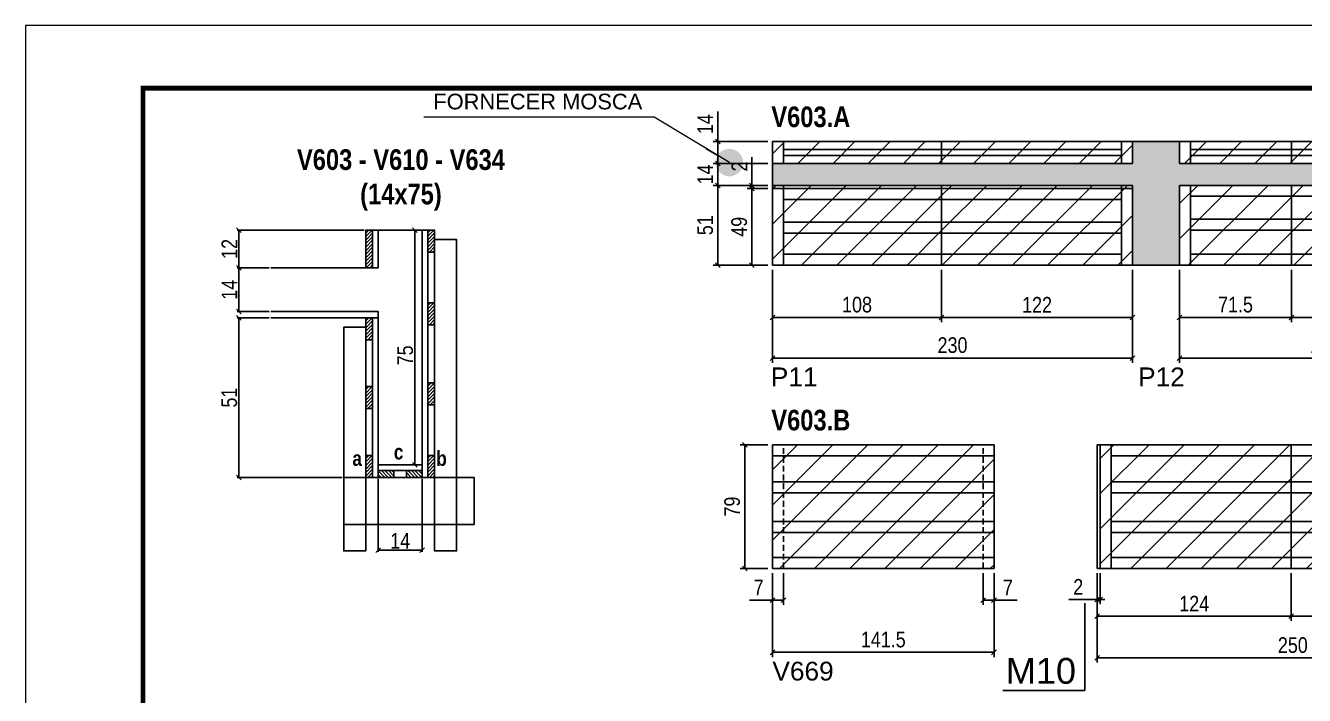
# Model space of a CAD drawing. Extents: x 3309 to 9563, y -2522 to 14608.
# Drawn here: x 4908 to 5725, y 13031 to 13459 of the extents above; entities that cross this region are included whole.
import ezdxf

# ---------------------------------------------------------------- set-up
doc = ezdxf.new("R2010")
doc.units = 0
doc.linetypes.add('DASHED', pattern=[0.75, 0.5, -0.25])
doc.linetypes.add('HIDDEN', pattern=[0.375, 0.25, -0.125])
for name, color, linetype in [('5', 5, 'Continuous'), ('COTA', 241, 'Continuous'), ('detalhes', 4, 'Continuous'), ('NOMENCLATURA', 7, 'Continuous'), ('Painéis', 200, 'Continuous'), ('SARR_2.2x7', 40, 'Continuous'), ('SARR_3.5x7', 81, 'Continuous'), ('SARR_EDITAR', 141, 'Continuous')]:
    doc.layers.add(name, color=color, linetype=linetype)
for name, color, linetype, lineweight in [('CARIMBO', 255, 'Continuous', 9), ('CONCRETO', 251, 'Continuous', 25), ('Folhas', 255, 'Continuous', 9), ('Hachura', 251, 'Continuous', 9), ('SARRAFO DE PRESSAO', 251, 'DASHED', 9)]:
    doc.layers.add(name, color=color, linetype=linetype, lineweight=lineweight)
doc.styles.add('ARIAL', font='arial.ttf')
doc.styles.add('COTA TECNICA', font='techl___.ttf', dxfattribs={"height": 10})
doc.styles.add('COTA TECNICA 2X', font='techl___.ttf', dxfattribs={"height": 10})
doc.styles.get("Standard").update_dxf_attribs({"font": 'arial.ttf'})
doc.styles.add('TECNICA', font='techb___.ttf', dxfattribs={"height": 10})
doc.dimstyles.new('3x', dxfattribs={"dimtxt": 10, "dimasz": 5, "dimexe": 7, "dimexo": 5, "dimgap": 4, "dimtad": 1, "dimdec": 4, "dimlfac": 0.333333, "dimdsep": 46, "dimtxsty": 'Standard', "dimblk": 'DOT', "dimcen": 0.09, "dimclrd": 1, "dimclre": 1, "dimclrt": 2, "dimadec": 0, "dimazin": 2, "dimtfac": 1, "dimtdec": 4, "dimtmove": 0, "dimatfit": 3, "dimldrblk": 'DOT', "dimfxl": 1, "dimtolj": 1, "dimtzin": 0, "dimlwd": 9, "dimlwe": 9, "dimarcsym": 0})
doc.dimstyles.new('PAINEL', dxfattribs={"dimtxt": 10, "dimasz": 3, "dimexe": 3, "dimexo": 3, "dimgap": 3, "dimtad": 1, "dimdec": 1, "dimzin": 12, "dimdsep": 46, "dimtxsty": 'COTA TECNICA', "dimblk1": 'OBLIQUE', "dimblk2": 'OBLIQUE', "dimsah": 1, "dimcen": 0.9, "dimclrd": 4, "dimclre": 4, "dimclrt": 240, "dimadec": 1, "dimazin": 3, "dimtfac": 1, "dimtdec": 1, "dimtmove": 0, "dimatfit": 3, "dimfxl": 1, "dimtolj": 1, "dimtzin": 12, "dimarcsym": 0})
doc.dimstyles.new('SECAO', dxfattribs={"dimscale": 0.333333, "dimtxt": 5, "dimasz": 9, "dimexe": 3, "dimexo": 3, "dimgap": 3, "dimtad": 1, "dimdec": 1, "dimlfac": 0.5, "dimzin": 12, "dimdsep": 46, "dimtxsty": 'COTA TECNICA 2X', "dimblk1": 'OBLIQUE', "dimblk2": 'OBLIQUE', "dimsah": 1, "dimcen": 0.9, "dimclrd": 4, "dimclre": 4, "dimclrt": 240, "dimadec": 1, "dimazin": 3, "dimtfac": 1, "dimtdec": 1, "dimtmove": 0, "dimatfit": 3, "dimfxl": 1, "dimtolj": 1, "dimtzin": 12, "dimarcsym": 0})
pattern_1 = [(45, (-118397.018, -19953.4105), (-1.122532015, 1.122532015), [])]

# ---------------------------------------------------------------- blocks, each defined once
blk = doc.blocks.new('9999999999')
at = {"layer": 'Folhas'}
blk.add_lwpolyline([(98138.98, 34190.21), (99623.98, 34190.21), (99623.98, 35240.21), (98138.98, 35240.21)], close=True, dxfattribs=at)
at = {"layer": 'Folhas', "color": 30, "const_width": 3}
blk.add_lwpolyline([(98213.98, 34230.21), (99583.98, 34230.21), (99583.98, 35200.21), (98213.98, 35200.21)], close=True, dxfattribs=at)
blk = doc.blocks.new('_Oblique')
at = {"color": 0, "linetype": 'ByBlock', "lineweight": -2}
blk.add_line((-0.5, -0.5), (0.5, 0.5), dxfattribs=at)
blk = doc.blocks.new('*D40')
at = {"layer": 'COTA', "color": 4, "lineweight": -2, "transparency": 16777216}
for p, q in [((5644.95, 13303.18), (5644.95, 13243.8)), ((5840.45, 13303.18), (5840.45, 13243.8)), ((5840.45, 13246.8), (5644.95, 13246.8))]:
    blk.add_line(p, q, dxfattribs=at)
at = {"layer": 'Defpoints', "color": 0, "transparency": 16777216}
for p in [(5644.95, 13306.18), (5840.45, 13306.18), (5644.95, 13246.8)]:
    blk.add_point(p, dxfattribs=at)
at = {"layer": 'COTA', "color": 4, "lineweight": -2, "transparency": 16777216, "xscale": 3, "yscale": 3, "zscale": 3, "rotation": 180}
blk.add_blockref('_Oblique', (5644.95, 13246.8), dxfattribs=at)
at = {"layer": 'COTA', "color": 4, "lineweight": -2, "transparency": 16777216, "xscale": 3, "yscale": 3, "zscale": 3}
blk.add_blockref('_Oblique', (5840.45, 13246.8), dxfattribs=at)
at = {"layer": 'COTA', "color": 240, "transparency": 16777216, "insert": (5742.7, 13254.94), "char_height": 10, "attachment_point": 5, "style": 'COTA TECNICA'}
blk.add_mtext('\\A1;195.5', dxfattribs=at)
blk = doc.blocks.new('*D45')
at = {"layer": 'COTA', "color": 4, "lineweight": -2, "transparency": 16777216}
for p, q in [((5716.45, 13303.18), (5716.45, 13269.79)), ((5840.45, 13303.18), (5840.45, 13269.79)), ((5840.45, 13272.79), (5716.45, 13272.79))]:
    blk.add_line(p, q, dxfattribs=at)
at = {"layer": 'Defpoints', "color": 0, "transparency": 16777216}
for p in [(5716.45, 13306.18), (5840.45, 13306.18), (5716.45, 13272.79)]:
    blk.add_point(p, dxfattribs=at)
at = {"layer": 'COTA', "color": 4, "lineweight": -2, "transparency": 16777216, "xscale": 3, "yscale": 3, "zscale": 3, "rotation": 180}
blk.add_blockref('_Oblique', (5716.45, 13272.79), dxfattribs=at)
at = {"layer": 'COTA', "color": 4, "lineweight": -2, "transparency": 16777216, "xscale": 3, "yscale": 3, "zscale": 3}
blk.add_blockref('_Oblique', (5840.45, 13272.79), dxfattribs=at)
at = {"layer": 'COTA', "color": 240, "transparency": 16777216, "insert": (5778.45, 13280.86), "char_height": 10, "attachment_point": 5, "style": 'COTA TECNICA'}
blk.add_mtext('\\A1;124', dxfattribs=at)
blk = doc.blocks.new('*D46')
at = {"layer": 'COTA', "color": 4, "lineweight": -2, "transparency": 16777216}
for p, q in [((5644.95, 13303.18), (5644.95, 13269.79)), ((5716.45, 13303.18), (5716.45, 13269.79)), ((5716.45, 13272.79), (5644.95, 13272.79))]:
    blk.add_line(p, q, dxfattribs=at)
at = {"layer": 'Defpoints', "color": 0, "transparency": 16777216}
for p in [(5644.95, 13306.18), (5716.45, 13306.18), (5644.95, 13272.79)]:
    blk.add_point(p, dxfattribs=at)
at = {"layer": 'COTA', "color": 4, "lineweight": -2, "transparency": 16777216, "xscale": 3, "yscale": 3, "zscale": 3, "rotation": 180}
blk.add_blockref('_Oblique', (5644.95, 13272.79), dxfattribs=at)
at = {"layer": 'COTA', "color": 4, "lineweight": -2, "transparency": 16777216, "xscale": 3, "yscale": 3, "zscale": 3}
blk.add_blockref('_Oblique', (5716.45, 13272.79), dxfattribs=at)
at = {"layer": 'COTA', "color": 240, "transparency": 16777216, "insert": (5680.7, 13280.9), "char_height": 10, "attachment_point": 5, "style": 'COTA TECNICA'}
blk.add_mtext('\\A1;71.5', dxfattribs=at)
blk = doc.blocks.new('*D48')
at = {"layer": 'COTA', "color": 4, "lineweight": -2, "transparency": 16777216}
for p, q in [((5384.95, 13303.18), (5384.95, 13243.8)), ((5614.95, 13303.18), (5614.95, 13243.8)), ((5614.95, 13246.8), (5384.95, 13246.8))]:
    blk.add_line(p, q, dxfattribs=at)
at = {"layer": 'Defpoints', "color": 0, "transparency": 16777216}
for p in [(5384.95, 13306.18), (5614.95, 13306.18), (5384.95, 13246.8)]:
    blk.add_point(p, dxfattribs=at)
at = {"layer": 'COTA', "color": 4, "lineweight": -2, "transparency": 16777216, "xscale": 3, "yscale": 3, "zscale": 3, "rotation": 180}
blk.add_blockref('_Oblique', (5384.95, 13246.8), dxfattribs=at)
at = {"layer": 'COTA', "color": 4, "lineweight": -2, "transparency": 16777216, "xscale": 3, "yscale": 3, "zscale": 3}
blk.add_blockref('_Oblique', (5614.95, 13246.8), dxfattribs=at)
at = {"layer": 'COTA', "color": 240, "transparency": 16777216, "insert": (5499.95, 13255.02), "char_height": 10, "attachment_point": 5, "style": 'COTA TECNICA'}
blk.add_mtext('\\A1;230', dxfattribs=at)
blk = doc.blocks.new('*D49')
at = {"layer": 'COTA', "color": 4, "lineweight": -2, "transparency": 16777216}
for p, q in [((5492.95, 13303.18), (5492.95, 13269.79)), ((5614.95, 13303.18), (5614.95, 13269.79)), ((5614.95, 13272.79), (5492.95, 13272.79))]:
    blk.add_line(p, q, dxfattribs=at)
at = {"layer": 'Defpoints', "color": 0, "transparency": 16777216}
for p in [(5492.95, 13306.18), (5614.95, 13306.18), (5492.95, 13272.79)]:
    blk.add_point(p, dxfattribs=at)
at = {"layer": 'COTA', "color": 4, "lineweight": -2, "transparency": 16777216, "xscale": 3, "yscale": 3, "zscale": 3, "rotation": 180}
blk.add_blockref('_Oblique', (5492.95, 13272.79), dxfattribs=at)
at = {"layer": 'COTA', "color": 4, "lineweight": -2, "transparency": 16777216, "xscale": 3, "yscale": 3, "zscale": 3}
blk.add_blockref('_Oblique', (5614.95, 13272.79), dxfattribs=at)
at = {"layer": 'COTA', "color": 240, "transparency": 16777216, "insert": (5553.95, 13280.85), "char_height": 10, "attachment_point": 5, "style": 'COTA TECNICA'}
blk.add_mtext('\\A1;122', dxfattribs=at)
blk = doc.blocks.new('*D50')
at = {"layer": 'COTA', "color": 4, "lineweight": -2, "transparency": 16777216}
for p, q in [((5384.95, 13303.18), (5384.95, 13269.79)), ((5492.95, 13303.18), (5492.95, 13269.79)), ((5492.95, 13272.79), (5384.95, 13272.79))]:
    blk.add_line(p, q, dxfattribs=at)
at = {"layer": 'Defpoints', "color": 0, "transparency": 16777216}
for p in [(5384.95, 13306.18), (5492.95, 13306.18), (5384.95, 13272.79)]:
    blk.add_point(p, dxfattribs=at)
at = {"layer": 'COTA', "color": 4, "lineweight": -2, "transparency": 16777216, "xscale": 3, "yscale": 3, "zscale": 3, "rotation": 180}
blk.add_blockref('_Oblique', (5384.95, 13272.79), dxfattribs=at)
at = {"layer": 'COTA', "color": 4, "lineweight": -2, "transparency": 16777216, "xscale": 3, "yscale": 3, "zscale": 3}
blk.add_blockref('_Oblique', (5492.95, 13272.79), dxfattribs=at)
at = {"layer": 'COTA', "color": 240, "transparency": 16777216, "insert": (5438.95, 13280.91), "char_height": 10, "attachment_point": 5, "style": 'COTA TECNICA'}
blk.add_mtext('\\A1;108', dxfattribs=at)
blk = doc.blocks.new('*D51')
at = {"layer": 'COTA', "color": 4, "lineweight": -2, "transparency": 16777216}
for p, q in [((5381.95, 13357.18), (5347.08, 13357.18)), ((5350.08, 13306.18), (5350.08, 13357.18)), ((5381.95, 13306.18), (5347.08, 13306.18))]:
    blk.add_line(p, q, dxfattribs=at)
at = {"layer": 'Defpoints', "color": 0, "transparency": 16777216}
for p in [(5350.08, 13357.18), (5384.95, 13357.18), (5384.95, 13306.18)]:
    blk.add_point(p, dxfattribs=at)
at = {"layer": 'COTA', "color": 4, "lineweight": -2, "transparency": 16777216, "xscale": 3, "yscale": 3, "zscale": 3}
for p, rotation in [((5350.08, 13357.18), 90), ((5350.08, 13306.18), 270)]:
    blk.add_blockref('_Oblique', p, dxfattribs=dict(at, rotation=rotation))
at = {"layer": 'COTA', "color": 240, "transparency": 16777216, "insert": (5341.97, 13331.68), "char_height": 10, "attachment_point": 5, "rotation": 90, "style": 'COTA TECNICA'}
blk.add_mtext('\\A1;51', dxfattribs=at)
blk = doc.blocks.new('*D52')
at = {"layer": 'COTA', "color": 4, "lineweight": -2, "transparency": 16777216}
for p, q in [((5381.95, 13371.18), (5347.08, 13371.18)), ((5350.08, 13357.18), (5350.08, 13371.18)), ((5381.95, 13357.18), (5347.08, 13357.18))]:
    blk.add_line(p, q, dxfattribs=at)
at = {"layer": 'Defpoints', "color": 0, "transparency": 16777216}
for p in [(5350.08, 13371.18), (5384.95, 13371.18), (5384.95, 13357.18)]:
    blk.add_point(p, dxfattribs=at)
at = {"layer": 'COTA', "color": 4, "lineweight": -2, "transparency": 16777216, "xscale": 3, "yscale": 3, "zscale": 3}
for p, rotation in [((5350.08, 13371.18), 90), ((5350.08, 13357.18), 270)]:
    blk.add_blockref('_Oblique', p, dxfattribs=dict(at, rotation=rotation))
at = {"layer": 'COTA', "color": 240, "transparency": 16777216, "insert": (5342, 13364.18), "char_height": 10, "attachment_point": 5, "rotation": 90, "style": 'COTA TECNICA'}
blk.add_mtext('\\A1;14', dxfattribs=at)
blk = doc.blocks.new('*D53')
at = {"layer": 'COTA', "color": 4, "lineweight": -2, "transparency": 16777216}
for p, q in [((5350.08, 13385.18), (5350.08, 13404.3)), ((5381.95, 13385.18), (5347.08, 13385.18)), ((5350.08, 13371.18), (5350.08, 13385.18)), ((5381.95, 13371.18), (5347.08, 13371.18))]:
    blk.add_line(p, q, dxfattribs=at)
at = {"layer": 'Defpoints', "color": 0, "transparency": 16777216}
for p in [(5350.08, 13385.18), (5384.95, 13385.18), (5384.95, 13371.18)]:
    blk.add_point(p, dxfattribs=at)
at = {"layer": 'COTA', "color": 4, "lineweight": -2, "transparency": 16777216, "xscale": 3, "yscale": 3, "zscale": 3}
for p, rotation in [((5350.08, 13385.18), 90), ((5350.08, 13371.18), 270)]:
    blk.add_blockref('_Oblique', p, dxfattribs=dict(at, rotation=rotation))
at = {"layer": 'COTA', "color": 240, "transparency": 16777216, "insert": (5342, 13396.24), "char_height": 10, "attachment_point": 5, "rotation": 90, "style": 'COTA TECNICA'}
blk.add_mtext('\\A1;14', dxfattribs=at)
blk = doc.blocks.new('*D54')
at = {"layer": 'COTA', "color": 4, "lineweight": -2, "transparency": 16777216}
for p, q in [((5384.95, 13109.4), (5384.95, 13055.77)), ((5526.45, 13109.4), (5526.45, 13055.77)), ((5526.45, 13058.77), (5384.95, 13058.77))]:
    blk.add_line(p, q, dxfattribs=at)
at = {"layer": 'Defpoints', "color": 0, "transparency": 16777216}
for p in [(5384.95, 13112.4), (5526.45, 13112.4), (5384.95, 13058.77)]:
    blk.add_point(p, dxfattribs=at)
at = {"layer": 'COTA', "color": 4, "lineweight": -2, "transparency": 16777216, "xscale": 3, "yscale": 3, "zscale": 3, "rotation": 180}
blk.add_blockref('_Oblique', (5384.95, 13058.77), dxfattribs=at)
at = {"layer": 'COTA', "color": 4, "lineweight": -2, "transparency": 16777216, "xscale": 3, "yscale": 3, "zscale": 3}
blk.add_blockref('_Oblique', (5526.45, 13058.77), dxfattribs=at)
at = {"layer": 'COTA', "color": 240, "transparency": 16777216, "insert": (5455.7, 13066.88), "char_height": 10, "attachment_point": 5, "style": 'COTA TECNICA'}
blk.add_mtext('\\A1;141.5', dxfattribs=at)
blk = doc.blocks.new('*D55')
at = {"layer": 'COTA', "color": 4, "lineweight": -2, "transparency": 16777216}
for p, q in [((5381.95, 13191.4), (5364.31, 13191.4)), ((5367.31, 13191.4), (5367.31, 13112.4)), ((5381.95, 13112.4), (5364.31, 13112.4))]:
    blk.add_line(p, q, dxfattribs=at)
at = {"layer": 'Defpoints', "color": 0, "transparency": 16777216}
for p in [(5384.95, 13191.4), (5367.31, 13112.4), (5384.95, 13112.4)]:
    blk.add_point(p, dxfattribs=at)
at = {"layer": 'COTA', "color": 4, "lineweight": -2, "transparency": 16777216, "xscale": 3, "yscale": 3, "zscale": 3}
for p, rotation in [((5367.31, 13191.4), 90), ((5367.31, 13112.4), 270)]:
    blk.add_blockref('_Oblique', p, dxfattribs=dict(at, rotation=rotation))
at = {"layer": 'COTA', "color": 240, "transparency": 16777216, "insert": (5359.21, 13151.9), "char_height": 10, "attachment_point": 5, "rotation": 90, "style": 'COTA TECNICA'}
blk.add_mtext('\\A1;79', dxfattribs=at)
blk = doc.blocks.new('*D56')
at = {"layer": 'COTA', "color": 4, "lineweight": -2, "transparency": 16777216}
for p, q in [((5519.45, 13109.4), (5519.45, 13089.12)), ((5526.45, 13109.4), (5526.45, 13089.12)), ((5519.45, 13092.12), (5526.45, 13092.12)), ((5526.45, 13092.12), (5541.18, 13092.12))]:
    blk.add_line(p, q, dxfattribs=at)
at = {"layer": 'Defpoints', "color": 0, "transparency": 16777216}
for p in [(5519.45, 13112.4), (5526.45, 13112.4), (5526.45, 13092.12)]:
    blk.add_point(p, dxfattribs=at)
at = {"layer": 'COTA', "color": 4, "lineweight": -2, "transparency": 16777216, "xscale": 3, "yscale": 3, "zscale": 3, "rotation": 180}
blk.add_blockref('_Oblique', (5519.45, 13092.12), dxfattribs=at)
at = {"layer": 'COTA', "color": 4, "lineweight": -2, "transparency": 16777216, "xscale": 3, "yscale": 3, "zscale": 3}
blk.add_blockref('_Oblique', (5526.45, 13092.12), dxfattribs=at)
at = {"layer": 'COTA', "color": 240, "transparency": 16777216, "insert": (5535.32, 13100.19), "char_height": 10, "attachment_point": 5, "style": 'COTA TECNICA'}
blk.add_mtext('\\A1;7', dxfattribs=at)
blk = doc.blocks.new('*D57')
at = {"layer": 'COTA', "color": 4, "lineweight": -2, "transparency": 16777216}
for p, q in [((5592.31, 13109.4), (5592.31, 13052.23)), ((5842.31, 13109.4), (5842.31, 13052.23)), ((5842.31, 13055.23), (5592.31, 13055.23))]:
    blk.add_line(p, q, dxfattribs=at)
at = {"layer": 'Defpoints', "color": 0, "transparency": 16777216}
for p in [(5592.31, 13112.4), (5842.31, 13112.4), (5592.31, 13055.23)]:
    blk.add_point(p, dxfattribs=at)
at = {"layer": 'COTA', "color": 4, "lineweight": -2, "transparency": 16777216, "xscale": 3, "yscale": 3, "zscale": 3, "rotation": 180}
blk.add_blockref('_Oblique', (5592.31, 13055.23), dxfattribs=at)
at = {"layer": 'COTA', "color": 4, "lineweight": -2, "transparency": 16777216, "xscale": 3, "yscale": 3, "zscale": 3}
blk.add_blockref('_Oblique', (5842.31, 13055.23), dxfattribs=at)
at = {"layer": 'COTA', "color": 240, "transparency": 16777216, "insert": (5717.31, 13063.34), "char_height": 10, "attachment_point": 5, "style": 'COTA TECNICA'}
blk.add_mtext('\\A1;250', dxfattribs=at)
blk = doc.blocks.new('*D36')
at = {"layer": 'COTA', "color": 4, "lineweight": -2, "transparency": 16777216}
for p, q in [((5592.31, 13109.4), (5592.31, 13078.82)), ((5716.31, 13109.4), (5716.31, 13078.82)), ((5592.31, 13081.82), (5716.31, 13081.82))]:
    blk.add_line(p, q, dxfattribs=at)
at = {"layer": 'Defpoints', "color": 0, "transparency": 16777216}
for p in [(5592.31, 13112.4), (5716.31, 13112.4), (5716.31, 13081.82)]:
    blk.add_point(p, dxfattribs=at)
at = {"layer": 'COTA', "color": 4, "lineweight": -2, "transparency": 16777216, "xscale": 3, "yscale": 3, "zscale": 3, "rotation": 180}
blk.add_blockref('_Oblique', (5592.31, 13081.82), dxfattribs=at)
at = {"layer": 'COTA', "color": 4, "lineweight": -2, "transparency": 16777216, "xscale": 3, "yscale": 3, "zscale": 3}
blk.add_blockref('_Oblique', (5716.31, 13081.82), dxfattribs=at)
at = {"layer": 'COTA', "color": 240, "transparency": 16777216, "insert": (5654.31, 13089.89), "char_height": 10, "attachment_point": 5, "style": 'COTA TECNICA'}
blk.add_mtext('\\A1;124', dxfattribs=at)
blk = doc.blocks.new('*D37')
at = {"layer": 'COTA', "color": 4, "lineweight": -2, "transparency": 16777216}
for p, q in [((5592.31, 13109.4), (5592.31, 13089.61)), ((5594.31, 13109.4), (5594.31, 13089.61)), ((5592.31, 13092.61), (5574.2, 13092.61)), ((5594.31, 13092.61), (5592.31, 13092.61)), ((5594.31, 13092.61), (5597.31, 13092.61))]:
    blk.add_line(p, q, dxfattribs=at)
at = {"layer": 'Defpoints', "color": 0, "transparency": 16777216}
for p in [(5592.31, 13112.4), (5594.31, 13112.4), (5592.31, 13092.61)]:
    blk.add_point(p, dxfattribs=at)
at = {"layer": 'COTA', "color": 4, "lineweight": -2, "transparency": 16777216, "xscale": 3, "yscale": 3, "zscale": 3}
blk.add_blockref('_Oblique', (5592.31, 13092.61), dxfattribs=at)
at = {"layer": 'COTA', "color": 4, "lineweight": -2, "transparency": 16777216, "xscale": 3, "yscale": 3, "zscale": 3, "rotation": 180}
blk.add_blockref('_Oblique', (5594.31, 13092.61), dxfattribs=at)
at = {"layer": 'COTA', "color": 240, "transparency": 16777216, "insert": (5580.25, 13100.61), "char_height": 10, "attachment_point": 5, "style": 'COTA TECNICA'}
blk.add_mtext('\\A1;2', dxfattribs=at)
blk = doc.blocks.new('*D58')
at = {"layer": 'COTA', "color": 4, "lineweight": -2, "transparency": 16777216}
for p, q in [((5716.31, 13109.4), (5716.31, 13078.82)), ((5842.31, 13109.4), (5842.31, 13078.82)), ((5716.31, 13081.82), (5842.31, 13081.82))]:
    blk.add_line(p, q, dxfattribs=at)
at = {"layer": 'Defpoints', "color": 0, "transparency": 16777216}
for p in [(5716.31, 13112.4), (5842.31, 13112.4), (5842.31, 13081.82)]:
    blk.add_point(p, dxfattribs=at)
at = {"layer": 'COTA', "color": 4, "lineweight": -2, "transparency": 16777216, "xscale": 3, "yscale": 3, "zscale": 3, "rotation": 180}
blk.add_blockref('_Oblique', (5716.31, 13081.82), dxfattribs=at)
at = {"layer": 'COTA', "color": 4, "lineweight": -2, "transparency": 16777216, "xscale": 3, "yscale": 3, "zscale": 3}
blk.add_blockref('_Oblique', (5842.31, 13081.82), dxfattribs=at)
at = {"layer": 'COTA', "color": 240, "transparency": 16777216, "insert": (5779.31, 13089.92), "char_height": 10, "attachment_point": 5, "style": 'COTA TECNICA'}
blk.add_mtext('\\A1;126', dxfattribs=at)
blk = doc.blocks.new('*D34')
at = {"layer": 'COTA', "color": 4, "lineweight": -2, "transparency": 16777216}
for p, q in [((5063.45, 13272.54), (5043.1, 13272.54)), ((5044.1, 13272.54), (5044.1, 13170.54)), ((5110.15, 13170.54), (5043.1, 13170.54))]:
    blk.add_line(p, q, dxfattribs=at)
at = {"layer": 'Defpoints', "color": 0, "transparency": 16777216}
for p in [(5064.45, 13272.54), (5044.1, 13170.54), (5111.15, 13170.54, 0)]:
    blk.add_point(p, dxfattribs=at)
at = {"layer": 'COTA', "color": 4, "lineweight": -2, "transparency": 16777216, "xscale": 3, "yscale": 3, "zscale": 3}
for p, rotation in [((5044.1, 13272.54), 90), ((5044.1, 13170.54), 270)]:
    blk.add_blockref('_Oblique', p, dxfattribs=dict(at, rotation=rotation))
at = {"layer": 'COTA', "color": 240, "transparency": 16777216, "insert": (5037.99, 13221.54), "char_height": 10, "attachment_point": 5, "rotation": 90, "style": 'COTA TECNICA 2X'}
blk.add_mtext('\\A1;51', dxfattribs=at)
blk = doc.blocks.new('*D35')
at = {"layer": 'COTA', "color": 4, "lineweight": -2, "transparency": 16777216}
for p, q in [((5160.15, 13328.54), (5155.48, 13328.54)), ((5156.48, 13178.54), (5156.48, 13328.54)), ((5160.15, 13178.54), (5155.48, 13178.54))]:
    blk.add_line(p, q, dxfattribs=at)
at = {"layer": 'Defpoints', "color": 0, "transparency": 16777216}
for p in [(5156.48, 13328.54), (5161.15, 13328.54), (5161.15, 13178.54)]:
    blk.add_point(p, dxfattribs=at)
at = {"layer": 'COTA', "color": 4, "lineweight": -2, "transparency": 16777216, "xscale": 3, "yscale": 3, "zscale": 3}
for p, rotation in [((5156.48, 13328.54), 90), ((5156.48, 13178.54), 270)]:
    blk.add_blockref('_Oblique', p, dxfattribs=dict(at, rotation=rotation))
at = {"layer": 'COTA', "color": 240, "transparency": 16777216, "insert": (5150.37, 13248.54), "char_height": 10, "attachment_point": 5, "rotation": 90, "style": 'COTA TECNICA 2X'}
blk.add_mtext('\\A1;75', dxfattribs=at)
blk = doc.blocks.new('*D72')
at = {"layer": 'COTA', "color": 4, "lineweight": -2, "transparency": 16777216}
for p, q in [((5063.45, 13304.54), (5043.1, 13304.54)), ((5044.1, 13276.54), (5044.1, 13304.54)), ((5063.45, 13276.54), (5043.1, 13276.54))]:
    blk.add_line(p, q, dxfattribs=at)
at = {"layer": 'Defpoints', "color": 0, "transparency": 16777216}
for p in [(5044.1, 13304.54), (5064.45, 13304.54), (5064.45, 13276.54)]:
    blk.add_point(p, dxfattribs=at)
at = {"layer": 'COTA', "color": 4, "lineweight": -2, "transparency": 16777216, "xscale": 3, "yscale": 3, "zscale": 3}
for p, rotation in [((5044.1, 13304.54), 90), ((5044.1, 13276.54), 270)]:
    blk.add_blockref('_Oblique', p, dxfattribs=dict(at, rotation=rotation))
at = {"layer": 'COTA', "color": 240, "transparency": 16777216, "insert": (5038.03, 13290.54), "char_height": 10, "attachment_point": 5, "rotation": 90, "style": 'COTA TECNICA 2X'}
blk.add_mtext('\\A1;14', dxfattribs=at)
blk = doc.blocks.new('*D73')
at = {"layer": 'COTA', "color": 4, "lineweight": -2, "transparency": 16777216}
for p, q in [((5124.15, 13328.54), (5043.1, 13328.54)), ((5044.1, 13304.54), (5044.1, 13328.54)), ((5063.45, 13304.54), (5043.1, 13304.54))]:
    blk.add_line(p, q, dxfattribs=at)
at = {"layer": 'Defpoints', "color": 0, "transparency": 16777216}
for p in [(5044.1, 13328.54), (5125.15, 13328.54), (5064.45, 13304.54)]:
    blk.add_point(p, dxfattribs=at)
at = {"layer": 'COTA', "color": 4, "lineweight": -2, "transparency": 16777216, "xscale": 3, "yscale": 3, "zscale": 3}
for p, rotation in [((5044.1, 13328.54), 90), ((5044.1, 13304.54), 270)]:
    blk.add_blockref('_Oblique', p, dxfattribs=dict(at, rotation=rotation))
at = {"layer": 'COTA', "color": 240, "transparency": 16777216, "insert": (5038.05, 13316.54), "char_height": 10, "attachment_point": 5, "rotation": 90, "style": 'COTA TECNICA 2X'}
blk.add_mtext('\\A1;12', dxfattribs=at)
blk = doc.blocks.new('*D74')
at = {"layer": 'COTA', "color": 4, "lineweight": -2, "transparency": 16777216}
for p, q in [((5133.15, 13169.54), (5133.15, 13123.01)), ((5161.15, 13169.54), (5161.15, 13123.01)), ((5133.15, 13124.01), (5161.15, 13124.01))]:
    blk.add_line(p, q, dxfattribs=at)
at = {"layer": 'Defpoints', "color": 0, "transparency": 16777216}
for p in [(5133.15, 13170.54), (5161.15, 13170.54), (5161.15, 13124.01)]:
    blk.add_point(p, dxfattribs=at)
at = {"layer": 'COTA', "color": 4, "lineweight": -2, "transparency": 16777216, "xscale": 3, "yscale": 3, "zscale": 3, "rotation": 180}
blk.add_blockref('_Oblique', (5133.15, 13124.01), dxfattribs=at)
at = {"layer": 'COTA', "color": 4, "lineweight": -2, "transparency": 16777216, "xscale": 3, "yscale": 3, "zscale": 3}
blk.add_blockref('_Oblique', (5161.15, 13124.01), dxfattribs=at)
at = {"layer": 'COTA', "color": 240, "transparency": 16777216, "insert": (5147.15, 13130.08), "char_height": 10, "attachment_point": 5, "style": 'COTA TECNICA 2X'}
blk.add_mtext('\\A1;14', dxfattribs=at)
blk = doc.blocks.new('*D88')
at = {"layer": 'COTA', "color": 4, "lineweight": -2, "transparency": 16777216}
for p, q in [((5384.95, 13109.4), (5384.95, 13089.12)), ((5391.95, 13109.4), (5391.95, 13089.12)), ((5384.95, 13092.12), (5370.22, 13092.12)), ((5391.95, 13092.12), (5384.95, 13092.12))]:
    blk.add_line(p, q, dxfattribs=at)
at = {"layer": 'Defpoints', "color": 0, "transparency": 16777216}
for p in [(5384.95, 13112.4), (5391.95, 13112.4), (5384.95, 13092.12)]:
    blk.add_point(p, dxfattribs=at)
at = {"layer": 'COTA', "color": 4, "lineweight": -2, "transparency": 16777216, "xscale": 3, "yscale": 3, "zscale": 3, "rotation": 180}
blk.add_blockref('_Oblique', (5384.95, 13092.12), dxfattribs=at)
at = {"layer": 'COTA', "color": 4, "lineweight": -2, "transparency": 16777216, "xscale": 3, "yscale": 3, "zscale": 3}
blk.add_blockref('_Oblique', (5391.95, 13092.12), dxfattribs=at)
at = {"layer": 'COTA', "color": 240, "transparency": 16777216, "insert": (5376.09, 13100.19), "char_height": 10, "attachment_point": 5, "style": 'COTA TECNICA'}
blk.add_mtext('\\A1;7', dxfattribs=at)
blk = doc.blocks.new('*D1070')
at = {"layer": 'COTA', "color": 4, "lineweight": -2, "transparency": 16777216}
for p, q in [((5381.95, 13355.18), (5368.81, 13355.18)), ((5371.81, 13355.18), (5371.81, 13306.18)), ((5381.95, 13306.18), (5368.81, 13306.18))]:
    blk.add_line(p, q, dxfattribs=at)
at = {"layer": 'Defpoints', "color": 0, "transparency": 16777216}
for p in [(5384.95, 13355.18), (5371.81, 13306.18), (5384.95, 13306.18)]:
    blk.add_point(p, dxfattribs=at)
at = {"layer": 'COTA', "color": 4, "lineweight": -2, "transparency": 16777216, "xscale": 3, "yscale": 3, "zscale": 3}
for p, rotation in [((5371.81, 13355.18), 90), ((5371.81, 13306.18), 270)]:
    blk.add_blockref('_Oblique', p, dxfattribs=dict(at, rotation=rotation))
at = {"layer": 'COTA', "color": 240, "transparency": 16777216, "insert": (5363.71, 13330.68), "char_height": 10, "attachment_point": 5, "rotation": 90, "style": 'COTA TECNICA'}
blk.add_mtext('\\A1;49', dxfattribs=at)
blk = doc.blocks.new('*D1071')
at = {"layer": 'COTA', "color": 4, "lineweight": -2, "transparency": 16777216}
for p, q in [((5371.81, 13357.18), (5371.81, 13375.29)), ((5381.95, 13357.18), (5368.81, 13357.18)), ((5371.81, 13355.18), (5371.81, 13357.18)), ((5381.95, 13355.18), (5368.81, 13355.18)), ((5371.81, 13355.18), (5371.81, 13352.18))]:
    blk.add_line(p, q, dxfattribs=at)
at = {"layer": 'Defpoints', "color": 0, "transparency": 16777216}
for p in [(5371.81, 13357.18), (5384.95, 13357.18), (5384.95, 13355.18)]:
    blk.add_point(p, dxfattribs=at)
at = {"layer": 'COTA', "color": 4, "lineweight": -2, "transparency": 16777216, "xscale": 3, "yscale": 3, "zscale": 3}
for p, rotation in [((5371.81, 13357.18), 270), ((5371.81, 13355.18), 90)]:
    blk.add_blockref('_Oblique', p, dxfattribs=dict(at, rotation=rotation))
at = {"layer": 'COTA', "color": 240, "transparency": 16777216, "insert": (5363.81, 13369.24), "char_height": 10, "attachment_point": 5, "rotation": 90, "style": 'COTA TECNICA'}
blk.add_mtext('\\A1;2', dxfattribs=at)
blk = doc.blocks.new('_Dot')
at = {"color": 0, "linetype": 'ByBlock', "lineweight": -2}
blk.add_line((-0.5, 0), (-1, 0), dxfattribs=at)
at = {"color": 0, "linetype": 'ByBlock', "const_width": 0.5}
blk.add_lwpolyline([(-0.25, 0, 1), (0.25, 0, 1)], format="xyb", close=True, dxfattribs=at)

msp = doc.modelspace()

# ---------------------------------------------------------------- hatches: boundary and pattern name
at = {"layer": 'COTA'}
h = msp.add_hatch(dxfattribs=at)
h.set_pattern_fill('AR-CONC', color=256, scale=0.03)
h.set_pattern_definition([(50, (-13.668, 21.4303), (5.4655401, -0.4781726), [0.5715, -6.2865]), (355, (-13.668, 21.4303), (-1.0573026, 5.7317054), [0.4572, -5.0292175]), (100.451445, (-13.2125, 21.3904), (4.4082374, 5.2535326), [0.4857003, -5.3427073]), (46.1842, (-13.668, 22.954), (8.1323712, -1.2612698), [0.85725, -9.42975]), (96.63556, (-12.99, 22.849), (7.122124, 7.4227837), [0.7285507, -8.0140682]), (351.18415, (-13.668, 22.954), (7.122124, 7.4227837), [0.685799, -7.543792]), (21, (-12.906, 22.5733), (4.5484317, -3.067956), [0.5715, -6.2865]), (326, (-12.906, 22.5733), (1.8540609, 5.525639), [0.4572, -5.0292]), (71.451445, (-12.527, 22.3176), (6.4024926, 2.457683), [0.4857003, -5.3426981]), (37.5, (-13.668, 21.4303), (0.0926581, 2.53665117), [0, -4.96824, 0, -5.1054, 0, -5.04825]), (7.5, (-13.668, 21.4303), (2.0045899, 3.00541724), [0, -2.91084, 0, -4.85394, 0, -1.92405]), (327.5, (-15.3673, 21.4303), (4.06771786, -0.17186232), [0, -1.905, 0, -5.9436, 0, -7.8867]), (317.5, (-16.1293, 21.4303), (4.4438754, 0.7627947), [0, -2.4765, 0, -3.94716, 0, -5.6007])])
h.paths.add_polyline_path([(5644.95, 13371.18), (5644.95, 13385.18), (5614.95, 13385.18), (5614.95, 13371.18), (5384.95, 13371.18), (5384.95, 13357.18), (5614.95, 13357.18), (5614.95, 13306.18), (5644.95, 13306.18), (5644.95, 13357.18), (5840.45, 13357.18), (5840.45, 13371.18)])
at = {"layer": 'Hachura', "linetype": 'ByBlock'}
h = msp.add_hatch(dxfattribs=at)
h.set_pattern_fill('ANSI31', color=256, scale=5)
h.paths.add_polyline_path([(5384.95, 13385.18), (5384.95, 13371.18), (5492.95, 13371.18), (5492.95, 13385.18)])
h.paths.add_polyline_path([(5384.95, 13357.18), (5384.95, 13306.18), (5492.95, 13306.18), (5492.95, 13357.18)])
h.paths.add_polyline_path([(5716.45, 13371.18), (5716.45, 13385.18), (5644.95, 13385.18), (5644.95, 13371.18)])
h.paths.add_polyline_path([(5716.45, 13306.18), (5716.45, 13357.18), (5644.95, 13357.18), (5644.95, 13306.18)])
h = msp.add_hatch(dxfattribs=at)
h.set_pattern_fill('ANSI31', color=256, scale=5)
h.paths.add_polyline_path([(5492.95, 13385.18), (5492.95, 13371.18), (5614.95, 13371.18), (5614.95, 13385.18)])
h.paths.add_polyline_path([(5492.95, 13357.18), (5492.95, 13306.18), (5614.95, 13306.18), (5614.95, 13357.18)])
h.paths.add_polyline_path([(5716.45, 13357.18), (5716.45, 13306.18), (5838.45, 13306.18), (5838.45, 13357.18)])
h.paths.add_polyline_path([(5838.45, 13371.18), (5838.45, 13385.18), (5716.45, 13385.18), (5716.45, 13371.18)])
h = msp.add_hatch(dxfattribs=at)
h.set_pattern_fill('ANSI31', color=256, scale=5)
h.paths.add_polyline_path([(5526.45, 13191.4), (5384.95, 13191.4), (5384.95, 13112.4), (5526.45, 13112.4)])
h.paths.add_polyline_path([(5716.31, 13191.4), (5594.31, 13191.4), (5594.31, 13112.4), (5716.31, 13112.4)])
h.paths.add_polyline_path([(5840.31, 13191.4), (5716.31, 13191.4), (5716.31, 13112.4), (5840.31, 13112.4)])
h.paths.add_polyline_path([(6054.58, 13191.4), (5924.58, 13191.4), (5924.58, 13112.4), (6054.58, 13112.4)])
h.paths.add_polyline_path([(6190.14, 13191.4), (6136.14, 13191.4), (6136.14, 13112.4), (6190.14, 13112.4)])
at = {"layer": 'SARR_2.2x7'}
h = msp.add_hatch(dxfattribs=at)
h.set_pattern_fill('ANSI31', color=256, scale=0.5)
h.set_pattern_definition([(45, (-118387.018, -19906.9966), (-1.122532015, 1.122532015), [])])
h.paths.add_polyline_path([(5125.15, 13304.54), (5129.55, 13304.54), (5129.55, 13328.54), (5125.15, 13328.54)])
h = msp.add_hatch(dxfattribs=at)
h.set_pattern_fill('ANSI31', color=256, scale=0.5)
h.set_pattern_definition([(45, (-118397.018, -19906.9966), (-1.122532015, 1.122532015), [])])
h.paths.add_polyline_path([(5169.15, 13314.54), (5164.75, 13314.54), (5164.75, 13328.54), (5169.15, 13328.54)])
h = msp.add_hatch(dxfattribs=at)
h.set_pattern_fill('ANSI31', color=256, scale=0.5)
h.set_pattern_definition(pattern_1)
h.paths.add_polyline_path([(5169.15, 13268.13), (5164.75, 13268.13), (5164.75, 13282.13), (5169.15, 13282.13)])
h = msp.add_hatch(dxfattribs=at)
h.set_pattern_fill('ANSI31', color=256, scale=0.5)
h.set_pattern_definition([(45, (-118387.018, -19962.9966), (-1.122532015, 1.122532015), [])])
h.paths.add_polyline_path([(5125.15, 13258.54), (5129.55, 13258.54), (5129.55, 13272.54), (5125.15, 13272.54)])
h = msp.add_hatch(dxfattribs=at)
h.set_pattern_fill('ANSI31', color=256, scale=0.5)
h.set_pattern_definition([(45, (-118387.018, -20006.9966), (-1.122532015, 1.122532015), [])])
h.paths.add_polyline_path([(5125.15, 13214.54), (5129.55, 13214.54), (5129.55, 13228.54), (5125.15, 13228.54)])
h = msp.add_hatch(dxfattribs=at)
h.set_pattern_fill('ANSI31', color=256, scale=0.5)
h.set_pattern_definition(pattern_1)
h.paths.add_polyline_path([(5169.15, 13230.96), (5164.75, 13230.96), (5164.75, 13216.96), (5169.15, 13216.96)])
h = msp.add_hatch(dxfattribs=at)
h.set_pattern_fill('ANSI31', color=256, scale=0.5)
h.set_pattern_definition([(45, (-118387.018, -20050.9966), (-1.122532015, 1.122532015), [])])
h.paths.add_polyline_path([(5125.15, 13170.54), (5129.55, 13170.54), (5129.55, 13184.54), (5125.15, 13184.54)])
h = msp.add_hatch(dxfattribs=at)
h.set_pattern_fill('ANSI31', color=256, scale=0.5)
h.set_pattern_definition([(45, (-118397.018, -20050.9966), (-1.122532015, 1.122532015), [])])
h.paths.add_polyline_path([(5169.15, 13170.54), (5164.75, 13170.54), (5164.75, 13184.54), (5169.15, 13184.54)])
h = msp.add_hatch(dxfattribs=at)
h.set_pattern_fill('ANSI31', color=256, scale=0.5, angle=90)
h.set_pattern_definition([(135, (38368.6903, -110341.6276), (-1.122532015, -1.122532015), [])])
h.paths.add_polyline_path([(5143.15, 13170.54), (5143.15, 13174.94), (5133.15, 13174.94), (5133.15, 13170.54)])
h = msp.add_hatch(dxfattribs=at)
h.set_pattern_fill('ANSI31', color=256, scale=0.5, angle=90)
h.set_pattern_definition([(135, (38358.6903, -110341.6276), (-1.122532015, -1.122532015), [])])
h.paths.add_polyline_path([(5151.15, 13174.94), (5151.15, 13170.54), (5161.15, 13170.54), (5161.15, 13174.94)])

# ---------------------------------------------------------------- linework, layer by layer
at = {"layer": 'CONCRETO', "linetype": 'Continuous'}
for p, q in [((5169.15, 13328.54), (5129.55, 13328.54)), ((5133.15, 13304.54), (5064.45, 13304.54))]:
    msp.add_line(p, q, dxfattribs=at)
at = {"layer": 'COTA'}
for p, q in [((5644.95, 13385.18), (5614.95, 13385.18)), ((5384.95, 13357.18), (5384.95, 13371.18)), ((5644.95, 13306.18), (5614.95, 13306.18))]:
    msp.add_line(p, q, dxfattribs=at)
at = {"layer": 'NOMENCLATURA', "linetype": 'Continuous'}
for p, q in [((5584.4, 13034.47), (5584.4, 13090.1)), ((5531.99, 13034.47), (5584.4, 13034.47))]:
    msp.add_line(p, q, dxfattribs=at)
at = {"layer": 'Painéis', "linetype": 'ByBlock'}
for p, q in [((5384.95, 13371.18), (5384.95, 13385.18)), ((5384.95, 13385.18), (5614.95, 13385.18)), ((5492.95, 13385.18), (5492.95, 13371.18)), ((5614.95, 13385.18), (5614.95, 13371.18)), ((5840.45, 13385.18), (5644.95, 13385.18)), ((5644.95, 13371.18), (5644.95, 13385.18)), ((5716.45, 13371.18), (5716.45, 13385.18)), ((5614.95, 13371.18), (5384.95, 13371.18)), ((5840.45, 13371.18), (5644.95, 13371.18)), ((5384.95, 13306.18), (5384.95, 13357.18)), ((5384.95, 13357.18), (5614.95, 13357.18)), ((5492.95, 13357.18), (5492.95, 13306.18)), ((5614.95, 13357.18), (5614.95, 13306.18)), ((5644.95, 13306.18), (5644.95, 13357.18)), ((5644.95, 13357.18), (5840.45, 13357.18)), ((5716.45, 13357.18), (5716.45, 13306.18)), ((5384.95, 13355.18), (5614.95, 13355.18)), ((5614.95, 13306.18), (5384.95, 13306.18)), ((5840.45, 13306.18), (5644.95, 13306.18)), ((5526.45, 13191.4), (5384.95, 13191.4)), ((5384.95, 13191.4), (5384.95, 13112.4)), ((5526.45, 13112.4), (5526.45, 13191.4)), ((5842.31, 13191.4), (5592.31, 13191.4)), ((5592.31, 13191.4), (5592.31, 13112.4)), ((5594.31, 13191.4), (5594.31, 13112.4)), ((5716.31, 13191.4), (5716.31, 13112.4)), ((5384.95, 13112.4), (5526.45, 13112.4)), ((5592.31, 13112.4), (5842.31, 13112.4))]:
    msp.add_line(p, q, dxfattribs=at)
at = {"layer": 'Painéis', "linetype": 'Continuous'}
for points in [[(5129.55, 13304.54), (5133.15, 13304.54), (5133.15, 13328.54), (5129.55, 13328.54)], [(5164.75, 13170.54), (5164.75, 13328.54), (5161.15, 13328.54), (5161.15, 13170.54)], [(5129.55, 13170.54), (5129.55, 13272.54), (5133.15, 13272.54), (5133.15, 13170.54)], [(5161.15, 13178.54), (5133.15, 13178.54), (5133.15, 13174.94), (5161.15, 13174.94)]]:
    msp.add_lwpolyline(points, close=True, dxfattribs=at)
at = {"layer": 'Painéis', "linetype": 'Continuous', "elevation": 0}
msp.add_lwpolyline([(5064.45, 13272.54), (5133.15, 13272.54), (5133.15, 13276.54), (5064.45, 13276.54)], dxfattribs=at)
at = {"layer": 'SARR_2.2x7', "linetype": 'Continuous'}
for p, q in [((5391.95, 13371.18), (5391.95, 13385.18)), ((5607.95, 13371.18), (5607.95, 13385.18)), ((5651.95, 13371.18), (5651.95, 13385.18)), ((5391.95, 13306.18), (5391.95, 13357.18)), ((5607.95, 13306.18), (5607.95, 13357.18)), ((5651.95, 13306.18), (5651.95, 13357.18)), ((5492.95, 13348.18), (5391.95, 13348.18)), ((5607.95, 13348.18), (5492.95, 13348.18)), ((5716.45, 13350.18), (5651.95, 13350.18)), ((5831.45, 13350.18), (5716.45, 13350.18)), ((5492.95, 13333.62), (5391.95, 13333.62)), ((5607.95, 13333.62), (5492.95, 13333.62)), ((5716.45, 13335.62), (5651.95, 13335.62)), ((5831.45, 13335.62), (5716.45, 13335.62)), ((5492.95, 13326.62), (5391.95, 13326.62)), ((5607.95, 13326.62), (5492.95, 13326.62)), ((5716.45, 13328.62), (5651.95, 13328.62)), ((5831.45, 13328.62), (5716.45, 13328.62)), ((5492.95, 13313.18), (5391.95, 13313.18)), ((5607.95, 13313.18), (5492.95, 13313.18)), ((5716.45, 13313.18), (5651.95, 13313.18)), ((5831.45, 13313.18), (5716.45, 13313.18)), ((5384.95, 13184.4), (5526.45, 13184.4)), ((5601.31, 13112.4), (5601.31, 13191.4)), ((5601.31, 13184.4), (5833.31, 13184.4)), ((5384.95, 13167.65), (5526.45, 13167.65)), ((5384.95, 13160.65), (5526.45, 13160.65)), ((5601.31, 13167.65), (5833.31, 13167.65)), ((5601.31, 13160.65), (5833.31, 13160.65)), ((5384.95, 13142.39), (5526.45, 13142.39)), ((5384.95, 13135.39), (5526.45, 13135.39)), ((5601.31, 13142.39), (5833.31, 13142.39)), ((5601.31, 13135.39), (5833.31, 13135.39)), ((5384.95, 13119.4), (5526.45, 13119.4)), ((5601.31, 13119.4), (5833.31, 13119.4))]:
    msp.add_line(p, q, dxfattribs=at)
at = {"layer": 'SARR_2.2x7', "linetype": 'HIDDEN', "ltscale": 15}
for p, q in [((5391.95, 13112.4), (5391.95, 13191.4)), ((5519.45, 13112.4), (5519.45, 13191.4))]:
    msp.add_line(p, q, dxfattribs=at)
at = {"layer": 'SARR_2.2x7'}
for points in [[(5129.55, 13328.54), (5129.55, 13304.54), (5125.15, 13304.54), (5125.15, 13328.54)], [(5164.75, 13328.54), (5164.75, 13314.54), (5169.15, 13314.54), (5169.15, 13328.54)], [(5164.75, 13282.13), (5164.75, 13268.13), (5169.15, 13268.13), (5169.15, 13282.13)], [(5129.55, 13272.54), (5129.55, 13258.54), (5125.15, 13258.54), (5125.15, 13272.54)], [(5129.55, 13228.54), (5129.55, 13214.54), (5125.15, 13214.54), (5125.15, 13228.54)], [(5164.75, 13216.96), (5164.75, 13230.96), (5169.15, 13230.96), (5169.15, 13216.96)], [(5129.55, 13184.54), (5129.55, 13170.54), (5125.15, 13170.54), (5125.15, 13184.54)], [(5164.75, 13184.54), (5164.75, 13170.54), (5169.15, 13170.54), (5169.15, 13184.54)], [(5133.15, 13174.94), (5143.15, 13174.94), (5143.15, 13170.54), (5133.15, 13170.54)], [(5161.15, 13174.94), (5151.15, 13174.94), (5151.15, 13170.54), (5161.15, 13170.54)]]:
    msp.add_lwpolyline(points, close=True, dxfattribs=at)
at = {"layer": 'SARR_3.5x7'}
for points in [[(5169.15, 13322.54), (5183.15, 13322.54), (5183.15, 13123.56), (5169.15, 13123.56)], [(5125.15, 13266.54), (5111.15, 13266.54), (5111.15, 13123.56), (5125.15, 13123.56)], [(5111.15, 13170.54), (5194.34, 13170.54), (5194.34, 13140.45), (5111.15, 13140.45)]]:
    msp.add_lwpolyline(points, close=True, dxfattribs=at)
at = {"layer": 'SARR_EDITAR', "linetype": 'Continuous'}
for p, q in [((5391.95, 13380.18), (5492.95, 13380.18)), ((5607.95, 13380.18), (5492.95, 13380.18)), ((5716.45, 13380.18), (5651.95, 13380.18)), ((5831.45, 13380.18), (5716.45, 13380.18)), ((5391.95, 13376.18), (5492.95, 13376.18)), ((5607.95, 13376.18), (5492.95, 13376.18)), ((5716.45, 13376.18), (5651.95, 13376.18)), ((5831.45, 13376.18), (5716.45, 13376.18))]:
    msp.add_line(p, q, dxfattribs=at)

# ---------------------------------------------------------------- block references
at = {"layer": 'SARRAFO DE PRESSAO', "color": 6, "linetype": 'ByBlock'}
msp.add_blockref('9999999999', (-93231.11, -21780.92), dxfattribs=at)

# ---------------------------------------------------------------- texts
at = {"layer": '5', "linetype": 'Continuous'}
for s, rotation, p in [('P11', 0.00004, (5383.89, 13228.79)), ('P12', 0.00004, (5618.5, 13228.79)), ('V669', 359.99996, (5384.89, 13040.76))]:
    msp.add_text(s, height=12, rotation=rotation, dxfattribs=at).set_placement(p)
at = {"layer": 'CARIMBO', "style": 'ARIAL'}
msp.add_text('FORNECER MOSCA', height=10, dxfattribs=at).set_placement((5168.31, 13405.74))
at = {"layer": 'detalhes', "style": 'TECNICA'}
for s, p in [('a', (5116.63, 13177.9)), ('c', (5143.07, 13182.01)), ('b', (5170.19, 13177.89))]:
    msp.add_text(s, height=9.6, dxfattribs=at).set_placement(p)
at = {"layer": 'NOMENCLATURA', "style": 'TECNICA'}
for s, p in [('V603.A', (5384.23, 13394.37)), ('V603.B', (5384.23, 13200.58))]:
    msp.add_text(s, height=13.2, dxfattribs=at).set_placement(p)
at = {"layer": 'NOMENCLATURA', "linetype": 'Continuous'}
msp.add_text('M10', height=16.5, dxfattribs=at).set_placement((5534, 13038.67))
at = {"layer": 'NOMENCLATURA', "insert": (5147.63, 13380.24), "char_height": 13.2, "attachment_point": 2, "style": 'TECNICA'}
msp.add_mtext_dynamic_manual_height_columns('V603 - V610 - V634\\P(14x75)', width=300.2766, gutter_width=1, heights=[0], dxfattribs=at)

# ---------------------------------------------------------------- dimensions: what is measured, and where the dimension line sits
at = {"layer": 'COTA'}
for base, p1, p2, angle, dimstyle, picture, middle in [((5350.08, 13385.18), (5384.95, 13371.18), (5384.95, 13385.18), 90, 'PAINEL', '*D53', (5342, 13396.24)), ((5371.81, 13357.18), (5384.95, 13355.18), (5384.95, 13357.18), 90, 'PAINEL', '*D1071', (5363.81, 13369.24)), ((5350.08, 13357.18), (5384.95, 13306.18), (5384.95, 13357.18), 90, 'PAINEL', '*D51', (5341.97, 13331.68)), ((5371.81, 13306.18), (5384.95, 13355.18), (5384.95, 13306.18), 90, 'PAINEL', '*D1070', (5363.71, 13330.68)), ((5044.1, 13328.54), (5064.45, 13304.54), (5125.15, 13328.54), 90, 'SECAO', '*D73', (5038.05, 13316.54)), ((5044.1, 13304.54), (5064.45, 13276.54), (5064.45, 13304.54), 90, 'SECAO', '*D72', (5038.03, 13290.54)), ((5384.95, 13246.8), (5614.95, 13306.18), (5384.95, 13306.18), 0, 'PAINEL', '*D48', (5499.95, 13255.02)), ((5492.95, 13272.79), (5614.95, 13306.18), (5492.95, 13306.18), 180, 'PAINEL', '*D49', (5553.95, 13280.85)), ((5644.95, 13246.8), (5840.45, 13306.18), (5644.95, 13306.18), 0, 'PAINEL', '*D40', (5742.7, 13254.94)), ((5716.45, 13272.79), (5840.45, 13306.18), (5716.45, 13306.18), 180, 'PAINEL', '*D45', (5778.45, 13280.86)), ((5044.1, 13170.54, 0), (5064.45, 13272.54), (5111.15, 13170.54), 90, 'SECAO', '*D34', (5037.99, 13221.54, 0)), ((5367.31, 13112.4), (5384.95, 13191.4), (5384.95, 13112.4), 90, 'PAINEL', '*D55', (5359.21, 13151.9)), ((5384.95, 13092.12), (5391.95, 13112.4), (5384.95, 13112.4), 180, 'PAINEL', '*D88', (5376.09, 13100.19)), ((5384.95, 13058.77), (5526.45, 13112.4), (5384.95, 13112.4), 180, 'PAINEL', '*D54', (5455.7, 13066.88)), ((5592.31, 13055.23), (5842.31, 13112.4), (5592.31, 13112.4), 180, 'PAINEL', '*D57', (5717.31, 13063.34))]:
    dim = msp.add_linear_dim(base=base, p1=p1, p2=p2, angle=angle, dimstyle=dimstyle, dxfattribs=at)
    dim.commit()
    dim.dimension.update_dxf_attribs({"geometry": picture, "text_midpoint": middle})
for base, p1, p2, dimstyle, picture, middle in [((5350.08, 13371.18), (5384.95, 13357.18), (5384.95, 13371.18), 'PAINEL', '*D52', (5350.08, 13364.18)), ((5156.48, 13328.54), (5161.15, 13178.54), (5161.15, 13328.54), 'SECAO', '*D35', (5156.48, 13248.54))]:
    dim = msp.add_linear_dim(base=base, p1=p1, p2=p2, angle=90, dimstyle=dimstyle, dxfattribs=at)
    dim.commit()
    dim.dimension.update_dxf_attribs({"geometry": picture, "text_midpoint": middle, "dimtype": 160})
for base, p1, p2, picture, middle in [((5384.95, 13272.79), (5492.95, 13306.18), (5384.95, 13306.18), '*D50', (5438.95, 13280.91)), ((5644.95, 13272.79), (5716.45, 13306.18), (5644.95, 13306.18), '*D46', (5680.7, 13280.9))]:
    dim = msp.add_linear_dim(base=base, p1=p1, p2=p2, angle=180, dimstyle='PAINEL', override={"dimtmove": 1}, dxfattribs=at)
    dim.commit()
    dim.dimension.update_dxf_attribs({"geometry": picture, "text_midpoint": middle})
for base, p1, p2, dimstyle, picture, middle in [((5161.15, 13124.01), (5133.15, 13170.54), (5161.15, 13170.54), 'SECAO', '*D74', (5147.15, 13130.08)), ((5526.45, 13092.12), (5519.45, 13112.4), (5526.45, 13112.4), 'PAINEL', '*D56', (5535.32, 13100.19)), ((5592.31, 13092.61), (5594.31, 13112.4), (5592.31, 13112.4), 'PAINEL', '*D37', (5580.25, 13100.61)), ((5716.31, 13081.82), (5592.31, 13112.4), (5716.31, 13112.4), 'PAINEL', '*D36', (5654.31, 13089.89)), ((5842.31, 13081.82), (5716.31, 13112.4), (5842.31, 13112.4), 'PAINEL', '*D58', (5779.31, 13089.92))]:
    dim = msp.add_linear_dim(base=base, p1=p1, p2=p2, dimstyle=dimstyle, dxfattribs=at)
    dim.commit()
    dim.dimension.update_dxf_attribs({"geometry": picture, "text_midpoint": middle})

# ---------------------------------------------------------------- leaders
at = {"layer": 'Hachura'}
msp.add_leader([(5357.46, 13371.7), (5309.39, 13400.74), (5162.28, 13400.74)], dimstyle='3x', override={"dimasz": 17.5, "dimtad": 0}, dxfattribs=at)

doc.saveas('drawing.dxf')
